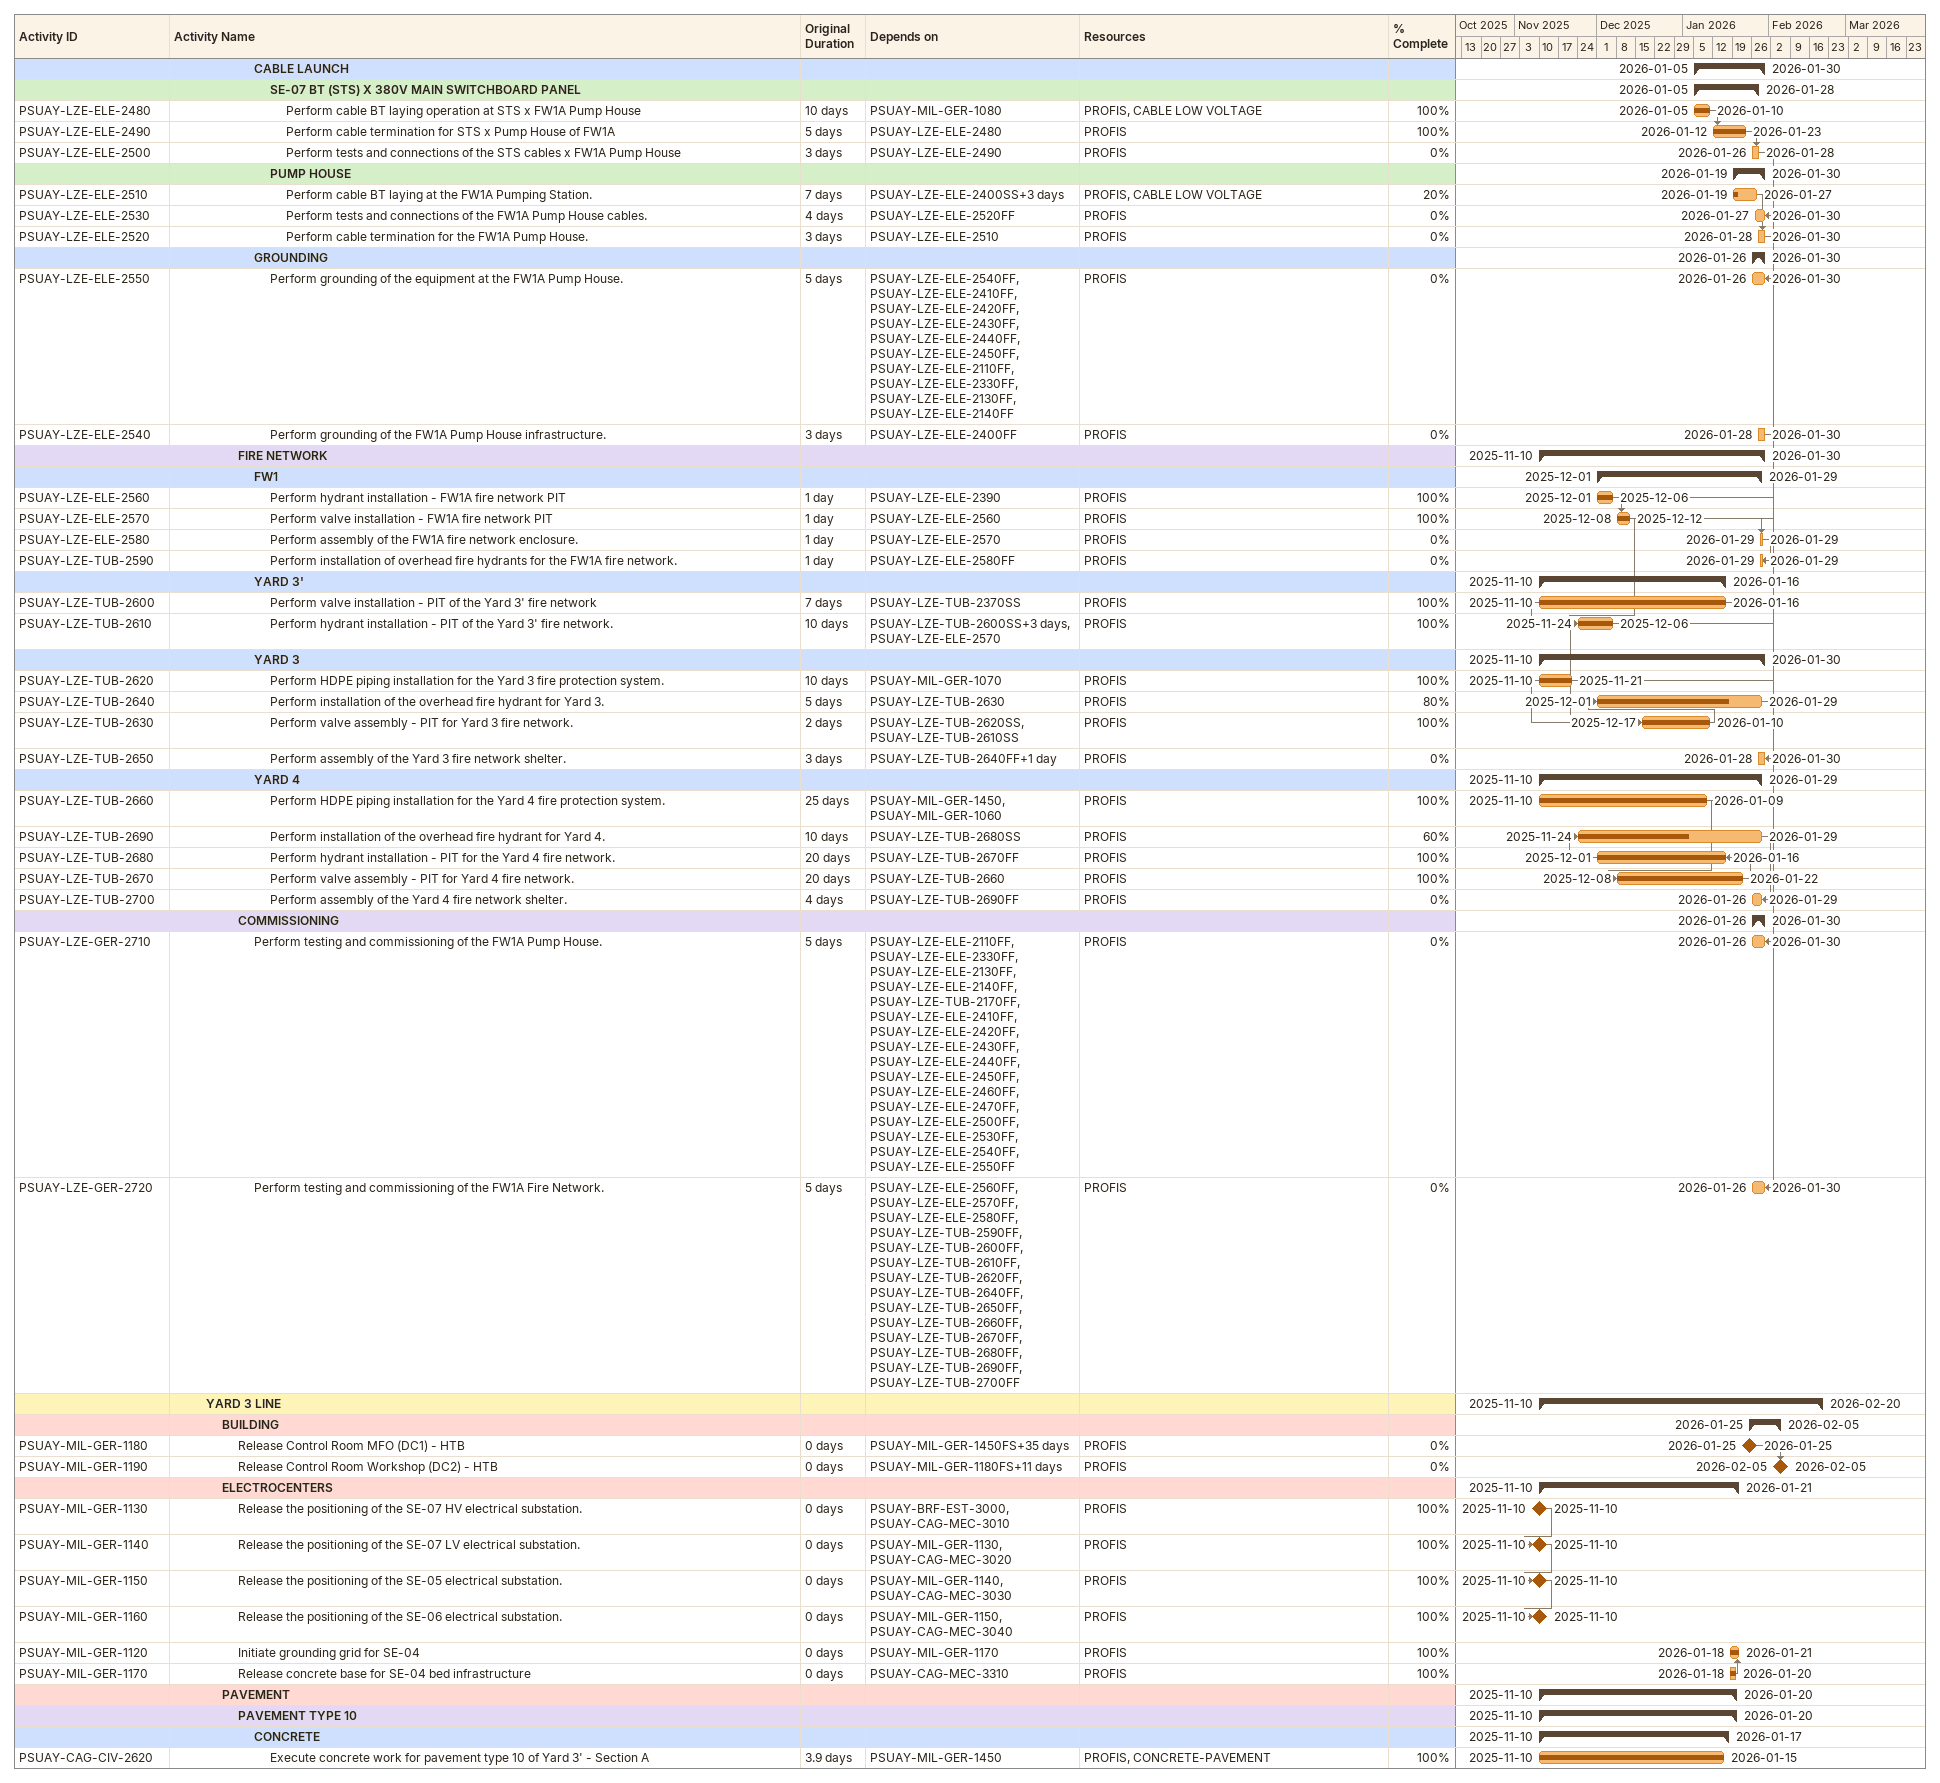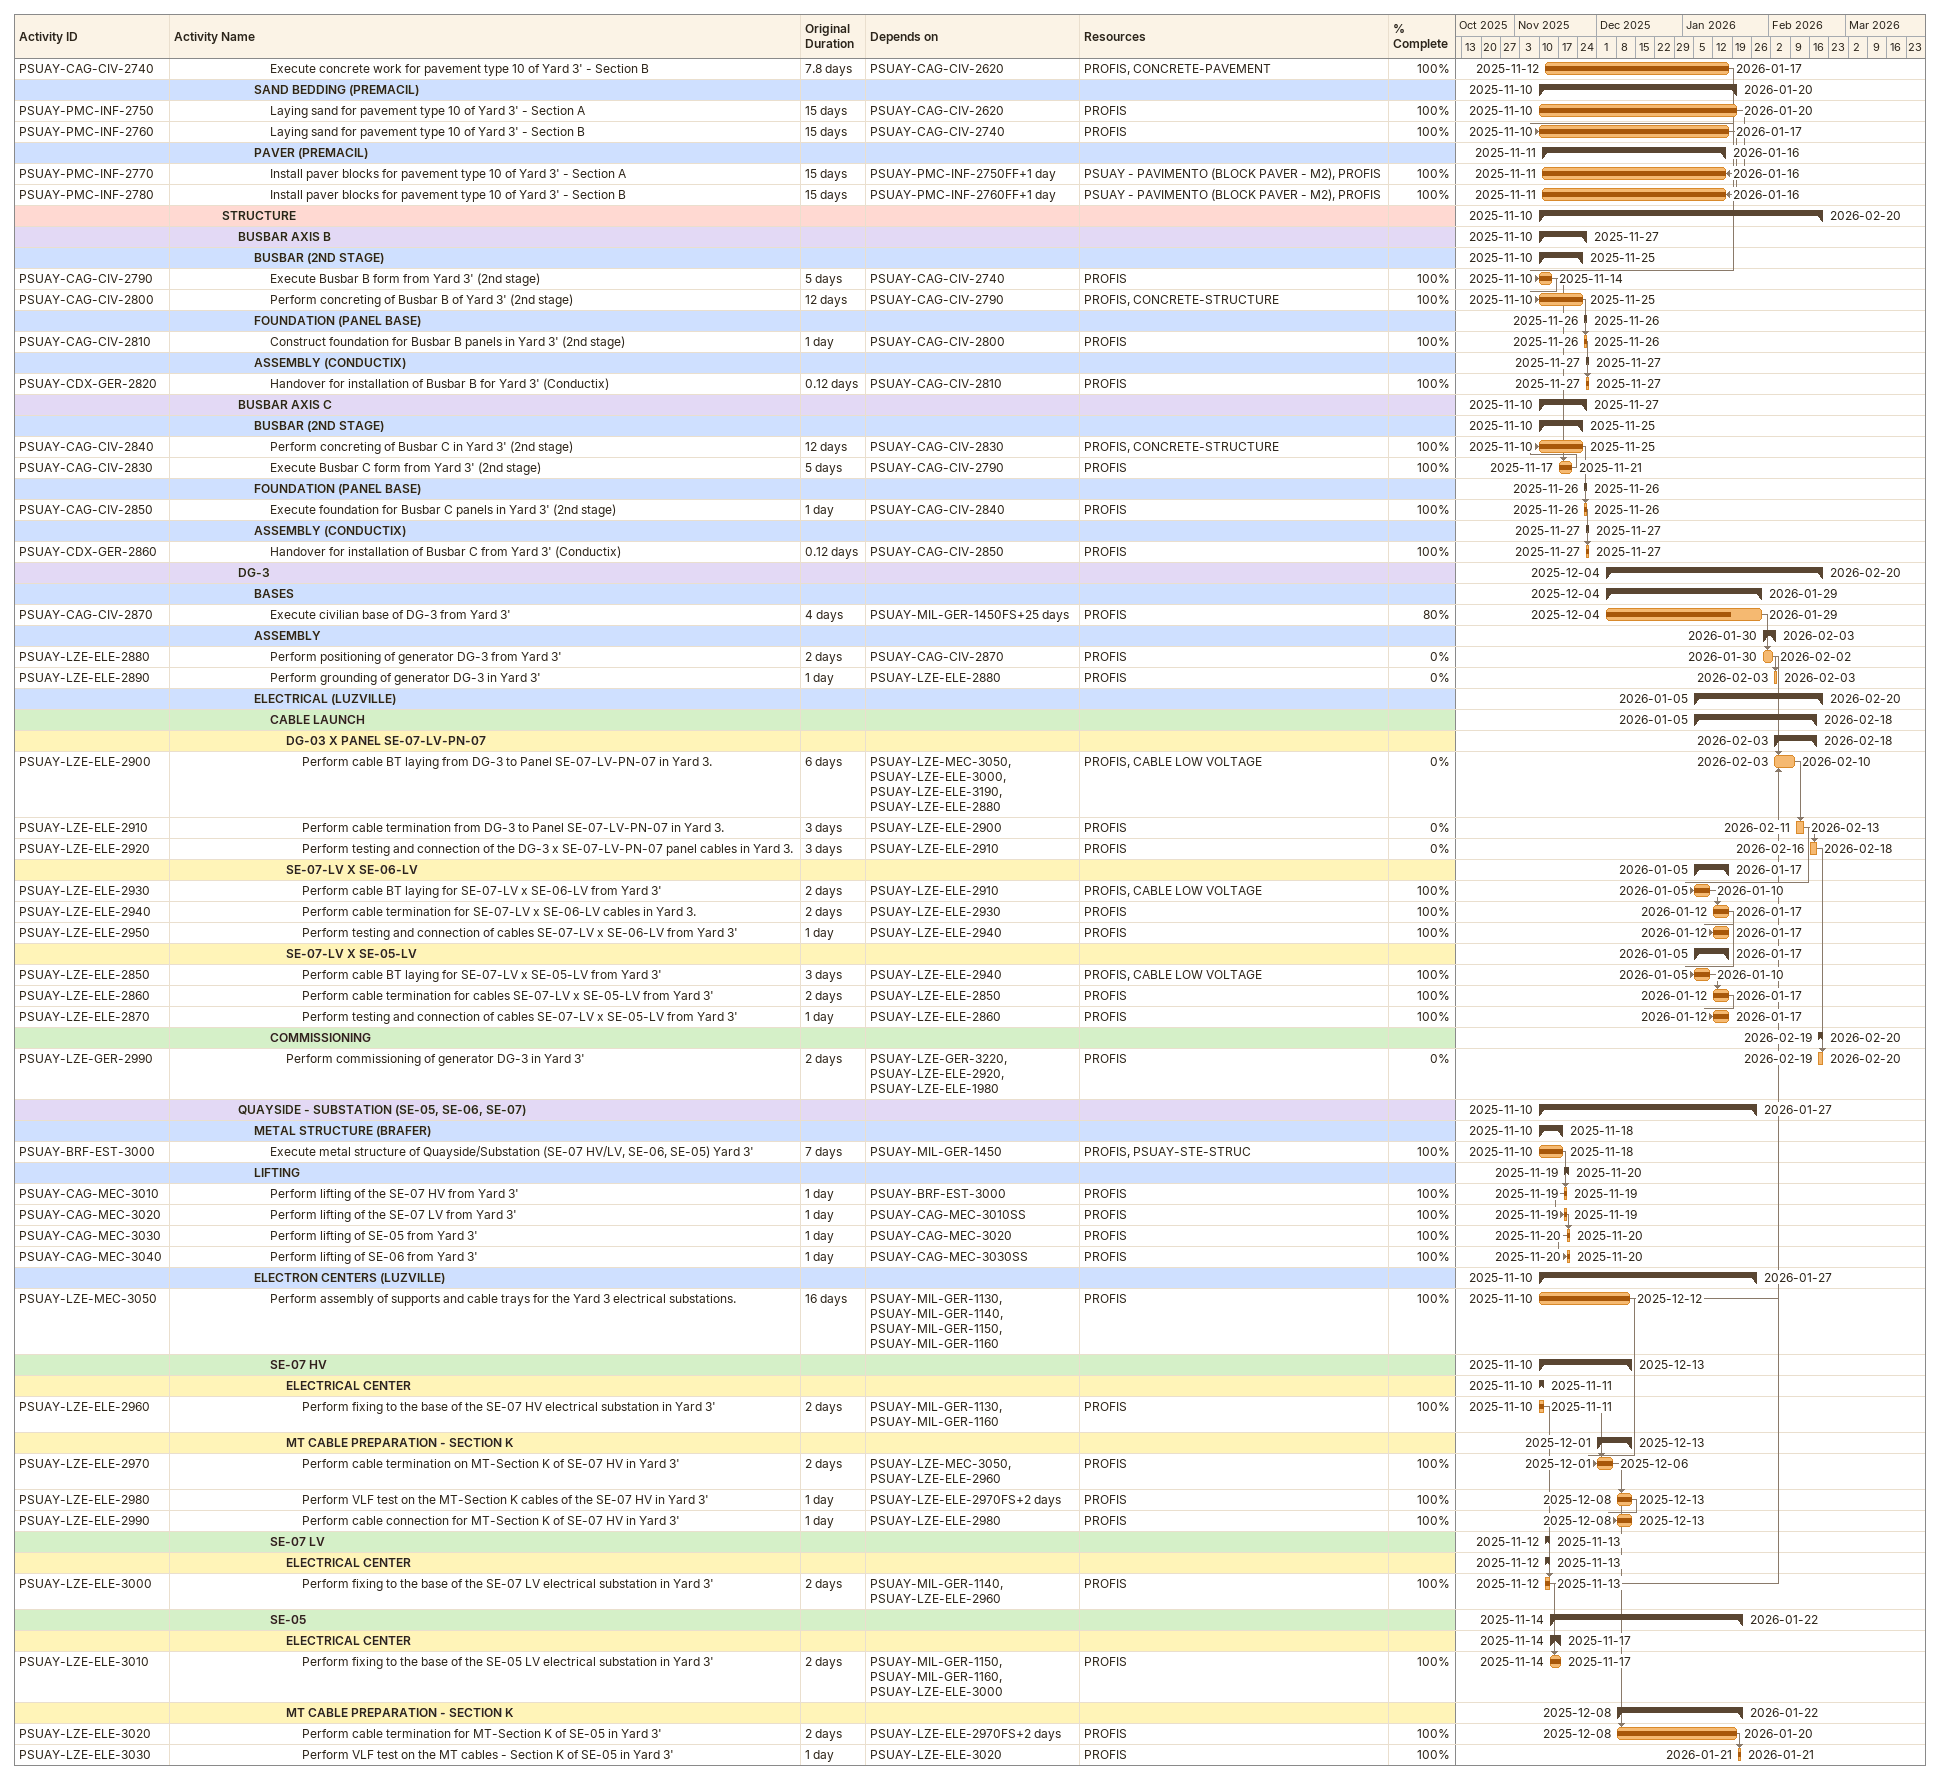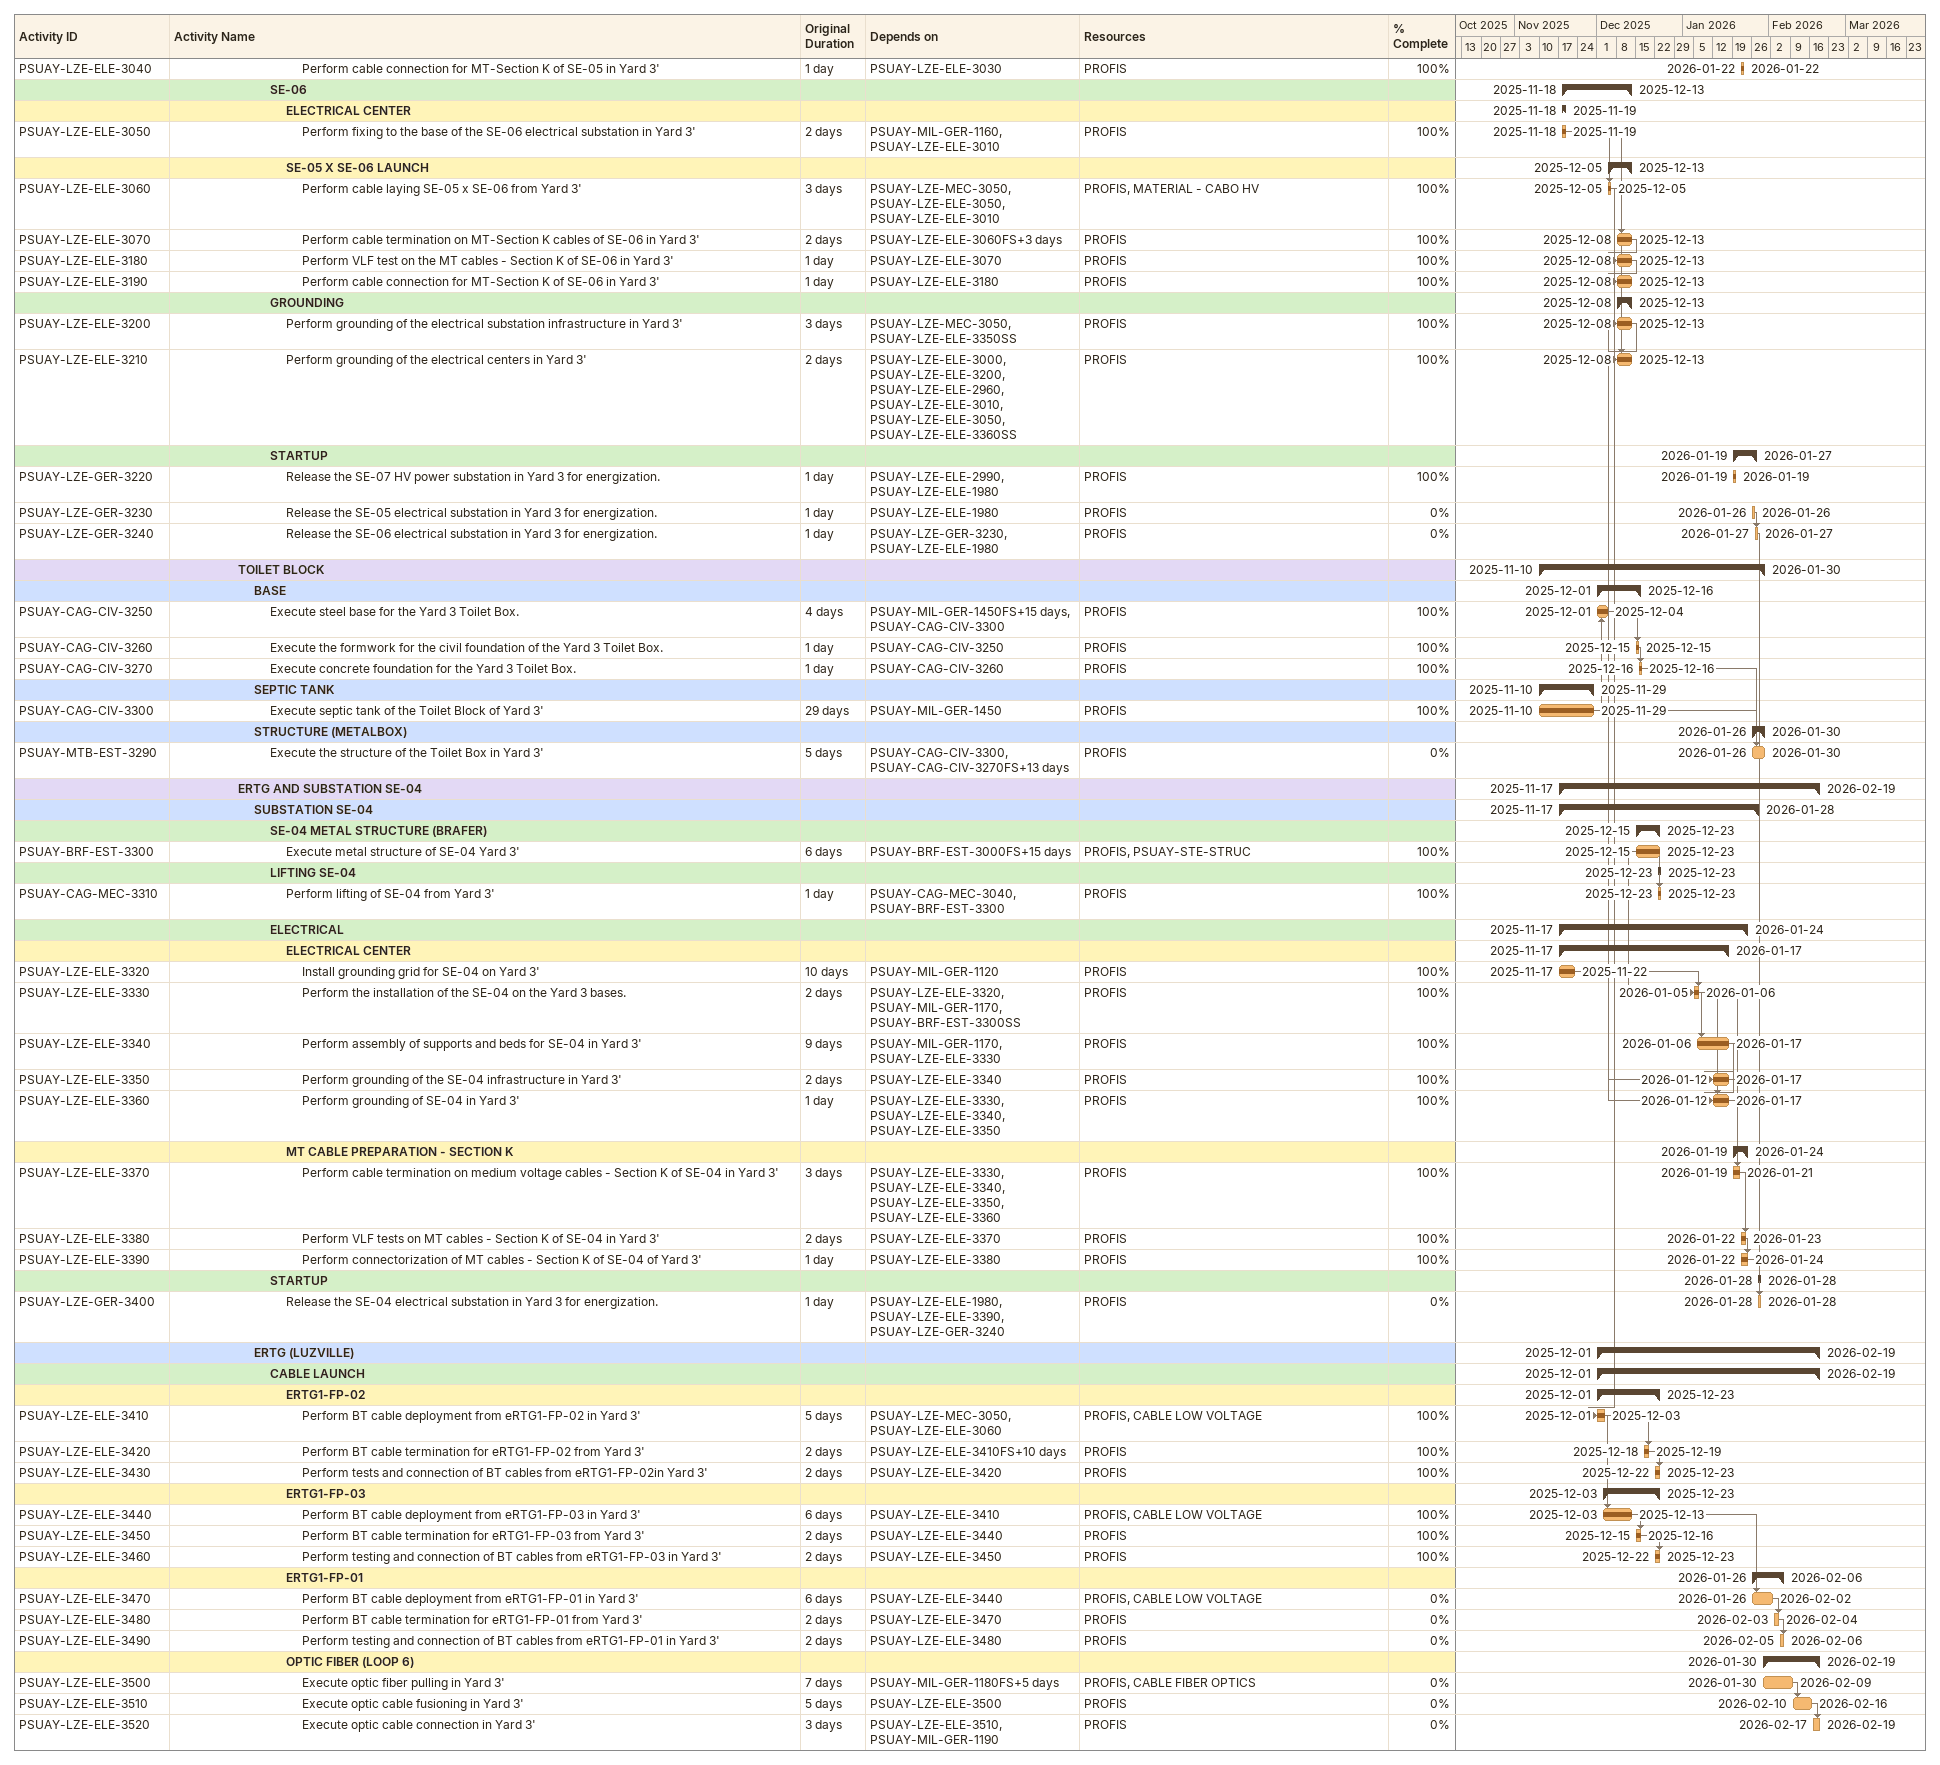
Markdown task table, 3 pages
| ID | Level | Task | Original duration | Start | Finish | Predecessors | Resources | % complete |
|---|---|---|---|---|---|---|---|---|
|  | 6 | **CABLE LAUNCH** |  | 2026-01-05 | 2026-01-30 |  |  |  |
|  | 7 | **SE-07 BT (STS) X 380V MAIN SWITCHBOARD PANEL** |  | 2026-01-05 | 2026-01-28 |  |  |  |
| PSUAY-LZE-ELE-2480 | 8 | Perform cable BT laying operation at STS x FW1A Pump House | 10d | 2026-01-05 | 2026-01-10 | PSUAY-MIL-GER-1080 | PROFIS, CABLE LOW VOLTAGE | 100 |
| PSUAY-LZE-ELE-2490 | 8 | Perform cable termination for STS x Pump House of FW1A | 5d | 2026-01-12 | 2026-01-23 | PSUAY-LZE-ELE-2480 | PROFIS | 100 |
| PSUAY-LZE-ELE-2500 | 8 | Perform tests and connections of the STS cables x FW1A Pump House | 3d | 2026-01-26 | 2026-01-28 | PSUAY-LZE-ELE-2490 | PROFIS | 0 |
|  | 7 | **PUMP HOUSE** |  | 2026-01-19 | 2026-01-30 |  |  |  |
| PSUAY-LZE-ELE-2510 | 8 | Perform cable BT laying at the FW1A Pumping Station. | 7d | 2026-01-19 | 2026-01-27 | PSUAY-LZE-ELE-2400SS+3d | PROFIS, CABLE LOW VOLTAGE | 20 |
| PSUAY-LZE-ELE-2530 | 8 | Perform tests and connections of the FW1A Pump House cables. | 4d | 2026-01-27 | 2026-01-30 | PSUAY-LZE-ELE-2520FF | PROFIS | 0 |
| PSUAY-LZE-ELE-2520 | 8 | Perform cable termination for the FW1A Pump House. | 3d | 2026-01-28 | 2026-01-30 | PSUAY-LZE-ELE-2510 | PROFIS | 0 |
|  | 6 | **GROUNDING** |  | 2026-01-26 | 2026-01-30 |  |  |  |
| PSUAY-LZE-ELE-2550 | 7 | Perform grounding of the equipment at the FW1A Pump House. | 5d | 2026-01-26 | 2026-01-30 | PSUAY-LZE-ELE-2540FF, PSUAY-LZE-ELE-2410FF, PSUAY-LZE-ELE-2420FF, PSUAY-LZE-ELE-2430FF, PSUAY-LZE-ELE-2440FF, PSUAY-LZE-ELE-2450FF, PSUAY-LZE-ELE-2110FF, PSUAY-LZE-ELE-2330FF, PSUAY-LZE-ELE-2130FF, PSUAY-LZE-ELE-2140FF | PROFIS | 0 |
| PSUAY-LZE-ELE-2540 | 7 | Perform grounding of the FW1A Pump House infrastructure. | 3d | 2026-01-28 | 2026-01-30 | PSUAY-LZE-ELE-2400FF | PROFIS | 0 |
|  | 5 | **FIRE NETWORK** |  | 2025-11-10 | 2026-01-30 |  |  |  |
|  | 6 | **FW1** |  | 2025-12-01 | 2026-01-29 |  |  |  |
| PSUAY-LZE-ELE-2560 | 7 | Perform hydrant installation - FW1A fire network PIT | 1d | 2025-12-01 | 2025-12-06 | PSUAY-LZE-ELE-2390 | PROFIS | 100 |
| PSUAY-LZE-ELE-2570 | 7 | Perform valve installation - FW1A fire network PIT | 1d | 2025-12-08 | 2025-12-12 | PSUAY-LZE-ELE-2560 | PROFIS | 100 |
| PSUAY-LZE-ELE-2580 | 7 | Perform assembly of the FW1A fire network enclosure. | 1d | 2026-01-29 | 2026-01-29 | PSUAY-LZE-ELE-2570 | PROFIS | 0 |
| PSUAY-LZE-TUB-2590 | 7 | Perform installation of overhead fire hydrants for the FW1A fire network. | 1d | 2026-01-29 | 2026-01-29 | PSUAY-LZE-ELE-2580FF | PROFIS | 0 |
|  | 6 | **YARD 3'** |  | 2025-11-10 | 2026-01-16 |  |  |  |
| PSUAY-LZE-TUB-2600 | 7 | Perform valve installation - PIT of the Yard 3' fire network | 7d | 2025-11-10 | 2026-01-16 | PSUAY-LZE-TUB-2370SS | PROFIS | 100 |
| PSUAY-LZE-TUB-2610 | 7 | Perform hydrant installation - PIT of the Yard 3' fire network. | 10d | 2025-11-24 | 2025-12-06 | PSUAY-LZE-TUB-2600SS+3d, PSUAY-LZE-ELE-2570 | PROFIS | 100 |
|  | 6 | **YARD 3** |  | 2025-11-10 | 2026-01-30 |  |  |  |
| PSUAY-LZE-TUB-2620 | 7 | Perform HDPE piping installation for the Yard 3 fire protection system. | 10d | 2025-11-10 | 2025-11-21 | PSUAY-MIL-GER-1070 | PROFIS | 100 |
| PSUAY-LZE-TUB-2640 | 7 | Perform installation of the overhead fire hydrant for Yard 3. | 5d | 2025-12-01 | 2026-01-29 | PSUAY-LZE-TUB-2630 | PROFIS | 80 |
| PSUAY-LZE-TUB-2630 | 7 | Perform valve assembly - PIT for Yard 3 fire network. | 2d | 2025-12-17 | 2026-01-10 | PSUAY-LZE-TUB-2620SS, PSUAY-LZE-TUB-2610SS | PROFIS | 100 |
| PSUAY-LZE-TUB-2650 | 7 | Perform assembly of the Yard 3 fire network shelter. | 3d | 2026-01-28 | 2026-01-30 | PSUAY-LZE-TUB-2640FF+1d | PROFIS | 0 |
|  | 6 | **YARD 4** |  | 2025-11-10 | 2026-01-29 |  |  |  |
| PSUAY-LZE-TUB-2660 | 7 | Perform HDPE piping installation for the Yard 4 fire protection system. | 25d | 2025-11-10 | 2026-01-09 | PSUAY-MIL-GER-1450, PSUAY-MIL-GER-1060 | PROFIS | 100 |
| PSUAY-LZE-TUB-2690 | 7 | Perform installation of the overhead fire hydrant for Yard 4. | 10d | 2025-11-24 | 2026-01-29 | PSUAY-LZE-TUB-2680SS | PROFIS | 60 |
| PSUAY-LZE-TUB-2680 | 7 | Perform hydrant installation - PIT for the Yard 4 fire network. | 20d | 2025-12-01 | 2026-01-16 | PSUAY-LZE-TUB-2670FF | PROFIS | 100 |
| PSUAY-LZE-TUB-2670 | 7 | Perform valve assembly - PIT for Yard 4 fire network. | 20d | 2025-12-08 | 2026-01-22 | PSUAY-LZE-TUB-2660 | PROFIS | 100 |
| PSUAY-LZE-TUB-2700 | 7 | Perform assembly of the Yard 4 fire network shelter. | 4d | 2026-01-26 | 2026-01-29 | PSUAY-LZE-TUB-2690FF | PROFIS | 0 |
|  | 5 | **COMMISSIONING** |  | 2026-01-26 | 2026-01-30 |  |  |  |
| PSUAY-LZE-GER-2710 | 6 | Perform testing and commissioning of the FW1A Pump House. | 5d | 2026-01-26 | 2026-01-30 | PSUAY-LZE-ELE-2110FF, PSUAY-LZE-ELE-2330FF, PSUAY-LZE-ELE-2130FF, PSUAY-LZE-ELE-2140FF, PSUAY-LZE-TUB-2170FF, PSUAY-LZE-ELE-2410FF, PSUAY-LZE-ELE-2420FF, PSUAY-LZE-ELE-2430FF, PSUAY-LZE-ELE-2440FF, PSUAY-LZE-ELE-2450FF, PSUAY-LZE-ELE-2460FF, PSUAY-LZE-ELE-2470FF, PSUAY-LZE-ELE-2500FF, PSUAY-LZE-ELE-2530FF, PSUAY-LZE-ELE-2540FF, PSUAY-LZE-ELE-2550FF | PROFIS | 0 |
| PSUAY-LZE-GER-2720 | 6 | Perform testing and commissioning of the FW1A Fire Network. | 5d | 2026-01-26 | 2026-01-30 | PSUAY-LZE-ELE-2560FF, PSUAY-LZE-ELE-2570FF, PSUAY-LZE-ELE-2580FF, PSUAY-LZE-TUB-2590FF, PSUAY-LZE-TUB-2600FF, PSUAY-LZE-TUB-2610FF, PSUAY-LZE-TUB-2620FF, PSUAY-LZE-TUB-2640FF, PSUAY-LZE-TUB-2650FF, PSUAY-LZE-TUB-2660FF, PSUAY-LZE-TUB-2670FF, PSUAY-LZE-TUB-2680FF, PSUAY-LZE-TUB-2690FF, PSUAY-LZE-TUB-2700FF | PROFIS | 0 |
|  | 3 | **YARD 3 LINE** |  | 2025-11-10 | 2026-02-20 |  |  |  |
|  | 4 | **BUILDING** |  | 2026-01-25 | 2026-02-05 |  |  |  |
| PSUAY-MIL-GER-1180 | 5 | Release Control Room MFO (DC1) - HTB | 0d | 2026-01-25 | 2026-01-25 | PSUAY-MIL-GER-1450FS+35d | PROFIS | 0 |
| PSUAY-MIL-GER-1190 | 5 | Release Control Room Workshop (DC2) - HTB | 0d | 2026-02-05 | 2026-02-05 | PSUAY-MIL-GER-1180FS+11d | PROFIS | 0 |
|  | 4 | **ELECTROCENTERS** |  | 2025-11-10 | 2026-01-21 |  |  |  |
| PSUAY-MIL-GER-1130 | 5 | Release the positioning of the SE-07 HV electrical substation. | 0d | 2025-11-10 | 2025-11-10 | PSUAY-BRF-EST-3000, PSUAY-CAG-MEC-3010 | PROFIS | 100 |
| PSUAY-MIL-GER-1140 | 5 | Release the positioning of the SE-07 LV electrical substation. | 0d | 2025-11-10 | 2025-11-10 | PSUAY-MIL-GER-1130, PSUAY-CAG-MEC-3020 | PROFIS | 100 |
| PSUAY-MIL-GER-1150 | 5 | Release the positioning of the SE-05 electrical substation. | 0d | 2025-11-10 | 2025-11-10 | PSUAY-MIL-GER-1140, PSUAY-CAG-MEC-3030 | PROFIS | 100 |
| PSUAY-MIL-GER-1160 | 5 | Release the positioning of the SE-06 electrical substation. | 0d | 2025-11-10 | 2025-11-10 | PSUAY-MIL-GER-1150, PSUAY-CAG-MEC-3040 | PROFIS | 100 |
| PSUAY-MIL-GER-1120 | 5 | Initiate grounding grid for SE-04 | 0d | 2026-01-18 | 2026-01-21 | PSUAY-MIL-GER-1170 | PROFIS | 100 |
| PSUAY-MIL-GER-1170 | 5 | Release concrete base for SE-04 bed infrastructure | 0d | 2026-01-18 | 2026-01-20 | PSUAY-CAG-MEC-3310 | PROFIS | 100 |
|  | 4 | **PAVEMENT** |  | 2025-11-10 | 2026-01-20 |  |  |  |
|  | 5 | **PAVEMENT TYPE 10** |  | 2025-11-10 | 2026-01-20 |  |  |  |
|  | 6 | **CONCRETE** |  | 2025-11-10 | 2026-01-17 |  |  |  |
| PSUAY-CAG-CIV-2620 | 7 | Execute concrete work for pavement type 10 of Yard 3' - Section A | 3.9d | 2025-11-10 | 2026-01-15 | PSUAY-MIL-GER-1450 | PROFIS, CONCRETE-PAVEMENT | 100 |
| PSUAY-CAG-CIV-2740 | 7 | Execute concrete work for pavement type 10 of Yard 3' - Section B | 7.8d | 2025-11-12 | 2026-01-17 | PSUAY-CAG-CIV-2620 | PROFIS, CONCRETE-PAVEMENT | 100 |
|  | 6 | **SAND BEDDING (PREMACIL)** |  | 2025-11-10 | 2026-01-20 |  |  |  |
| PSUAY-PMC-INF-2750 | 7 | Laying sand for pavement type 10 of Yard 3' - Section A | 15d | 2025-11-10 | 2026-01-20 | PSUAY-CAG-CIV-2620 | PROFIS | 100 |
| PSUAY-PMC-INF-2760 | 7 | Laying sand for pavement type 10 of Yard 3' - Section B | 15d | 2025-11-10 | 2026-01-17 | PSUAY-CAG-CIV-2740 | PROFIS | 100 |
|  | 6 | **PAVER (PREMACIL)** |  | 2025-11-11 | 2026-01-16 |  |  |  |
| PSUAY-PMC-INF-2770 | 7 | Install paver blocks for pavement type 10 of Yard 3' - Section A | 15d | 2025-11-11 | 2026-01-16 | PSUAY-PMC-INF-2750FF+1d | PSUAY - PAVIMENTO (BLOCK PAVER - M2), PROFIS | 100 |
| PSUAY-PMC-INF-2780 | 7 | Install paver blocks for pavement type 10 of Yard 3' - Section B | 15d | 2025-11-11 | 2026-01-16 | PSUAY-PMC-INF-2760FF+1d | PSUAY - PAVIMENTO (BLOCK PAVER - M2), PROFIS | 100 |
|  | 4 | **STRUCTURE** |  | 2025-11-10 | 2026-02-20 |  |  |  |
|  | 5 | **BUSBAR AXIS B** |  | 2025-11-10 | 2025-11-27 |  |  |  |
|  | 6 | **BUSBAR (2ND STAGE)** |  | 2025-11-10 | 2025-11-25 |  |  |  |
| PSUAY-CAG-CIV-2790 | 7 | Execute Busbar B form from Yard 3' (2nd stage) | 5d | 2025-11-10 | 2025-11-14 | PSUAY-CAG-CIV-2740 | PROFIS | 100 |
| PSUAY-CAG-CIV-2800 | 7 | Perform concreting of Busbar B of Yard 3' (2nd stage) | 12d | 2025-11-10 | 2025-11-25 | PSUAY-CAG-CIV-2790 | PROFIS, CONCRETE-STRUCTURE | 100 |
|  | 6 | **FOUNDATION (PANEL BASE)** |  | 2025-11-26 | 2025-11-26 |  |  |  |
| PSUAY-CAG-CIV-2810 | 7 | Construct foundation for Busbar B panels in Yard 3' (2nd stage) | 1d | 2025-11-26 | 2025-11-26 | PSUAY-CAG-CIV-2800 | PROFIS | 100 |
|  | 6 | **ASSEMBLY (CONDUCTIX)** |  | 2025-11-27 | 2025-11-27 |  |  |  |
| PSUAY-CDX-GER-2820 | 7 | Handover for installation of Busbar B for Yard 3' (Conductix) | 0.12d | 2025-11-27 | 2025-11-27 | PSUAY-CAG-CIV-2810 | PROFIS | 100 |
|  | 5 | **BUSBAR AXIS C** |  | 2025-11-10 | 2025-11-27 |  |  |  |
|  | 6 | **BUSBAR (2ND STAGE)** |  | 2025-11-10 | 2025-11-25 |  |  |  |
| PSUAY-CAG-CIV-2840 | 7 | Perform concreting of Busbar C in Yard 3' (2nd stage) | 12d | 2025-11-10 | 2025-11-25 | PSUAY-CAG-CIV-2830 | PROFIS, CONCRETE-STRUCTURE | 100 |
| PSUAY-CAG-CIV-2830 | 7 | Execute Busbar C form from Yard 3' (2nd stage) | 5d | 2025-11-17 | 2025-11-21 | PSUAY-CAG-CIV-2790 | PROFIS | 100 |
|  | 6 | **FOUNDATION (PANEL BASE)** |  | 2025-11-26 | 2025-11-26 |  |  |  |
| PSUAY-CAG-CIV-2850 | 7 | Execute foundation for Busbar C panels in Yard 3' (2nd stage) | 1d | 2025-11-26 | 2025-11-26 | PSUAY-CAG-CIV-2840 | PROFIS | 100 |
|  | 6 | **ASSEMBLY (CONDUCTIX)** |  | 2025-11-27 | 2025-11-27 |  |  |  |
| PSUAY-CDX-GER-2860 | 7 | Handover for installation of Busbar C from Yard 3' (Conductix) | 0.12d | 2025-11-27 | 2025-11-27 | PSUAY-CAG-CIV-2850 | PROFIS | 100 |
|  | 5 | **DG-3** |  | 2025-12-04 | 2026-02-20 |  |  |  |
|  | 6 | **BASES** |  | 2025-12-04 | 2026-01-29 |  |  |  |
| PSUAY-CAG-CIV-2870 | 7 | Execute civilian base of DG-3 from Yard 3' | 4d | 2025-12-04 | 2026-01-29 | PSUAY-MIL-GER-1450FS+25d | PROFIS | 80 |
|  | 6 | **ASSEMBLY** |  | 2026-01-30 | 2026-02-03 |  |  |  |
| PSUAY-LZE-ELE-2880 | 7 | Perform positioning of generator DG-3 from Yard 3' | 2d | 2026-01-30 | 2026-02-02 | PSUAY-CAG-CIV-2870 | PROFIS | 0 |
| PSUAY-LZE-ELE-2890 | 7 | Perform grounding of generator DG-3 in Yard 3' | 1d | 2026-02-03 | 2026-02-03 | PSUAY-LZE-ELE-2880 | PROFIS | 0 |
|  | 6 | **ELECTRICAL (LUZVILLE)** |  | 2026-01-05 | 2026-02-20 |  |  |  |
|  | 7 | **CABLE LAUNCH** |  | 2026-01-05 | 2026-02-18 |  |  |  |
|  | 8 | **DG-03 X PANEL SE-07-LV-PN-07** |  | 2026-02-03 | 2026-02-18 |  |  |  |
| PSUAY-LZE-ELE-2900 | 9 | Perform cable BT laying from DG-3 to Panel SE-07-LV-PN-07 in Yard 3. | 6d | 2026-02-03 | 2026-02-10 | PSUAY-LZE-MEC-3050, PSUAY-LZE-ELE-3000, PSUAY-LZE-ELE-3190, PSUAY-LZE-ELE-2880 | PROFIS, CABLE LOW VOLTAGE | 0 |
| PSUAY-LZE-ELE-2910 | 9 | Perform cable termination from DG-3 to Panel SE-07-LV-PN-07 in Yard 3. | 3d | 2026-02-11 | 2026-02-13 | PSUAY-LZE-ELE-2900 | PROFIS | 0 |
| PSUAY-LZE-ELE-2920 | 9 | Perform testing and connection of the DG-3 x SE-07-LV-PN-07 panel cables in Yard 3. | 3d | 2026-02-16 | 2026-02-18 | PSUAY-LZE-ELE-2910 | PROFIS | 0 |
|  | 8 | **SE-07-LV X SE-06-LV** |  | 2026-01-05 | 2026-01-17 |  |  |  |
| PSUAY-LZE-ELE-2930 | 9 | Perform cable BT laying for SE-07-LV x SE-06-LV from Yard 3' | 2d | 2026-01-05 | 2026-01-10 | PSUAY-LZE-ELE-2910 | PROFIS, CABLE LOW VOLTAGE | 100 |
| PSUAY-LZE-ELE-2940 | 9 | Perform cable termination for SE-07-LV x SE-06-LV cables in Yard 3. | 2d | 2026-01-12 | 2026-01-17 | PSUAY-LZE-ELE-2930 | PROFIS | 100 |
| PSUAY-LZE-ELE-2950 | 9 | Perform testing and connection of cables SE-07-LV x SE-06-LV from Yard 3' | 1d | 2026-01-12 | 2026-01-17 | PSUAY-LZE-ELE-2940 | PROFIS | 100 |
|  | 8 | **SE-07-LV X SE-05-LV** |  | 2026-01-05 | 2026-01-17 |  |  |  |
| PSUAY-LZE-ELE-2850 | 9 | Perform cable BT laying for SE-07-LV x SE-05-LV from Yard 3' | 3d | 2026-01-05 | 2026-01-10 | PSUAY-LZE-ELE-2940 | PROFIS, CABLE LOW VOLTAGE | 100 |
| PSUAY-LZE-ELE-2860 | 9 | Perform cable termination for cables SE-07-LV x SE-05-LV from Yard 3' | 2d | 2026-01-12 | 2026-01-17 | PSUAY-LZE-ELE-2850 | PROFIS | 100 |
| PSUAY-LZE-ELE-2870 | 9 | Perform testing and connection of cables SE-07-LV x SE-05-LV from Yard 3' | 1d | 2026-01-12 | 2026-01-17 | PSUAY-LZE-ELE-2860 | PROFIS | 100 |
|  | 7 | **COMMISSIONING** |  | 2026-02-19 | 2026-02-20 |  |  |  |
| PSUAY-LZE-GER-2990 | 8 | Perform commissioning of generator DG-3 in Yard 3' | 2d | 2026-02-19 | 2026-02-20 | PSUAY-LZE-GER-3220, PSUAY-LZE-ELE-2920, PSUAY-LZE-ELE-1980 | PROFIS | 0 |
|  | 5 | **QUAYSIDE - SUBSTATION (SE-05, SE-06, SE-07)** |  | 2025-11-10 | 2026-01-27 |  |  |  |
|  | 6 | **METAL STRUCTURE (BRAFER)** |  | 2025-11-10 | 2025-11-18 |  |  |  |
| PSUAY-BRF-EST-3000 | 7 | Execute metal structure of Quayside/Substation (SE-07 HV/LV, SE-06, SE-05) Yard 3' | 7d | 2025-11-10 | 2025-11-18 | PSUAY-MIL-GER-1450 | PROFIS, PSUAY-STE-STRUC | 100 |
|  | 6 | **LIFTING** |  | 2025-11-19 | 2025-11-20 |  |  |  |
| PSUAY-CAG-MEC-3010 | 7 | Perform lifting of the SE-07 HV from Yard 3' | 1d | 2025-11-19 | 2025-11-19 | PSUAY-BRF-EST-3000 | PROFIS | 100 |
| PSUAY-CAG-MEC-3020 | 7 | Perform lifting of the SE-07 LV from Yard 3' | 1d | 2025-11-19 | 2025-11-19 | PSUAY-CAG-MEC-3010SS | PROFIS | 100 |
| PSUAY-CAG-MEC-3030 | 7 | Perform lifting of SE-05 from Yard 3' | 1d | 2025-11-20 | 2025-11-20 | PSUAY-CAG-MEC-3020 | PROFIS | 100 |
| PSUAY-CAG-MEC-3040 | 7 | Perform lifting of SE-06 from Yard 3' | 1d | 2025-11-20 | 2025-11-20 | PSUAY-CAG-MEC-3030SS | PROFIS | 100 |
|  | 6 | **ELECTRON CENTERS (LUZVILLE)** |  | 2025-11-10 | 2026-01-27 |  |  |  |
| PSUAY-LZE-MEC-3050 | 7 | Perform assembly of supports and cable trays for the Yard 3 electrical substations. | 16d | 2025-11-10 | 2025-12-12 | PSUAY-MIL-GER-1130, PSUAY-MIL-GER-1140, PSUAY-MIL-GER-1150, PSUAY-MIL-GER-1160 | PROFIS | 100 |
|  | 7 | **SE-07 HV** |  | 2025-11-10 | 2025-12-13 |  |  |  |
|  | 8 | **ELECTRICAL CENTER** |  | 2025-11-10 | 2025-11-11 |  |  |  |
| PSUAY-LZE-ELE-2960 | 9 | Perform fixing to the base of the SE-07 HV electrical substation in Yard 3' | 2d | 2025-11-10 | 2025-11-11 | PSUAY-MIL-GER-1130, PSUAY-MIL-GER-1160 | PROFIS | 100 |
|  | 8 | **MT CABLE PREPARATION - SECTION K** |  | 2025-12-01 | 2025-12-13 |  |  |  |
| PSUAY-LZE-ELE-2970 | 9 | Perform cable termination on MT-Section K of SE-07 HV in Yard 3' | 2d | 2025-12-01 | 2025-12-06 | PSUAY-LZE-MEC-3050, PSUAY-LZE-ELE-2960 | PROFIS | 100 |
| PSUAY-LZE-ELE-2980 | 9 | Perform VLF test on the MT-Section K cables of the SE-07 HV in Yard 3' | 1d | 2025-12-08 | 2025-12-13 | PSUAY-LZE-ELE-2970FS+2d | PROFIS | 100 |
| PSUAY-LZE-ELE-2990 | 9 | Perform cable connection for MT-Section K of SE-07 HV in Yard 3' | 1d | 2025-12-08 | 2025-12-13 | PSUAY-LZE-ELE-2980 | PROFIS | 100 |
|  | 7 | **SE-07 LV** |  | 2025-11-12 | 2025-11-13 |  |  |  |
|  | 8 | **ELECTRICAL CENTER** |  | 2025-11-12 | 2025-11-13 |  |  |  |
| PSUAY-LZE-ELE-3000 | 9 | Perform fixing to the base of the SE-07 LV electrical substation in Yard 3' | 2d | 2025-11-12 | 2025-11-13 | PSUAY-MIL-GER-1140, PSUAY-LZE-ELE-2960 | PROFIS | 100 |
|  | 7 | **SE-05** |  | 2025-11-14 | 2026-01-22 |  |  |  |
|  | 8 | **ELECTRICAL CENTER** |  | 2025-11-14 | 2025-11-17 |  |  |  |
| PSUAY-LZE-ELE-3010 | 9 | Perform fixing to the base of the SE-05 LV electrical substation in Yard 3' | 2d | 2025-11-14 | 2025-11-17 | PSUAY-MIL-GER-1150, PSUAY-MIL-GER-1160, PSUAY-LZE-ELE-3000 | PROFIS | 100 |
|  | 8 | **MT CABLE PREPARATION - SECTION K** |  | 2025-12-08 | 2026-01-22 |  |  |  |
| PSUAY-LZE-ELE-3020 | 9 | Perform cable termination for MT-Section K of SE-05 in Yard 3' | 2d | 2025-12-08 | 2026-01-20 | PSUAY-LZE-ELE-2970FS+2d | PROFIS | 100 |
| PSUAY-LZE-ELE-3030 | 9 | Perform VLF test on the MT cables - Section K of SE-05 in Yard 3' | 1d | 2026-01-21 | 2026-01-21 | PSUAY-LZE-ELE-3020 | PROFIS | 100 |
| PSUAY-LZE-ELE-3040 | 9 | Perform cable connection for MT-Section K of SE-05 in Yard 3' | 1d | 2026-01-22 | 2026-01-22 | PSUAY-LZE-ELE-3030 | PROFIS | 100 |
|  | 7 | **SE-06** |  | 2025-11-18 | 2025-12-13 |  |  |  |
|  | 8 | **ELECTRICAL CENTER** |  | 2025-11-18 | 2025-11-19 |  |  |  |
| PSUAY-LZE-ELE-3050 | 9 | Perform fixing to the base of the SE-06 electrical substation in Yard 3' | 2d | 2025-11-18 | 2025-11-19 | PSUAY-MIL-GER-1160, PSUAY-LZE-ELE-3010 | PROFIS | 100 |
|  | 8 | **SE-05 X SE-06 LAUNCH** |  | 2025-12-05 | 2025-12-13 |  |  |  |
| PSUAY-LZE-ELE-3060 | 9 | Perform cable laying SE-05 x SE-06 from Yard 3' | 3d | 2025-12-05 | 2025-12-05 | PSUAY-LZE-MEC-3050, PSUAY-LZE-ELE-3050, PSUAY-LZE-ELE-3010 | PROFIS, MATERIAL - CABO HV | 100 |
| PSUAY-LZE-ELE-3070 | 9 | Perform cable termination on MT-Section K cables of SE-06 in Yard 3' | 2d | 2025-12-08 | 2025-12-13 | PSUAY-LZE-ELE-3060FS+3d | PROFIS | 100 |
| PSUAY-LZE-ELE-3180 | 9 | Perform VLF test on the MT cables - Section K of SE-06 in Yard 3' | 1d | 2025-12-08 | 2025-12-13 | PSUAY-LZE-ELE-3070 | PROFIS | 100 |
| PSUAY-LZE-ELE-3190 | 9 | Perform cable connection for MT-Section K of SE-06 in Yard 3' | 1d | 2025-12-08 | 2025-12-13 | PSUAY-LZE-ELE-3180 | PROFIS | 100 |
|  | 7 | **GROUNDING** |  | 2025-12-08 | 2025-12-13 |  |  |  |
| PSUAY-LZE-ELE-3200 | 8 | Perform grounding of the electrical substation infrastructure in Yard 3' | 3d | 2025-12-08 | 2025-12-13 | PSUAY-LZE-MEC-3050, PSUAY-LZE-ELE-3350SS | PROFIS | 100 |
| PSUAY-LZE-ELE-3210 | 8 | Perform grounding of the electrical centers in Yard 3' | 2d | 2025-12-08 | 2025-12-13 | PSUAY-LZE-ELE-3000, PSUAY-LZE-ELE-3200, PSUAY-LZE-ELE-2960, PSUAY-LZE-ELE-3010, PSUAY-LZE-ELE-3050, PSUAY-LZE-ELE-3360SS | PROFIS | 100 |
|  | 7 | **STARTUP** |  | 2026-01-19 | 2026-01-27 |  |  |  |
| PSUAY-LZE-GER-3220 | 8 | Release the SE-07 HV power substation in Yard 3 for energization. | 1d | 2026-01-19 | 2026-01-19 | PSUAY-LZE-ELE-2990, PSUAY-LZE-ELE-1980 | PROFIS | 100 |
| PSUAY-LZE-GER-3230 | 8 | Release the SE-05 electrical substation in Yard 3 for energization. | 1d | 2026-01-26 | 2026-01-26 | PSUAY-LZE-ELE-1980 | PROFIS | 0 |
| PSUAY-LZE-GER-3240 | 8 | Release the SE-06 electrical substation in Yard 3 for energization. | 1d | 2026-01-27 | 2026-01-27 | PSUAY-LZE-GER-3230, PSUAY-LZE-ELE-1980 | PROFIS | 0 |
|  | 5 | **TOILET BLOCK** |  | 2025-11-10 | 2026-01-30 |  |  |  |
|  | 6 | **BASE** |  | 2025-12-01 | 2025-12-16 |  |  |  |
| PSUAY-CAG-CIV-3250 | 7 | Execute steel base for the Yard 3 Toilet Box. | 4d | 2025-12-01 | 2025-12-04 | PSUAY-MIL-GER-1450FS+15d, PSUAY-CAG-CIV-3300 | PROFIS | 100 |
| PSUAY-CAG-CIV-3260 | 7 | Execute the formwork for the civil foundation of the Yard 3 Toilet Box. | 1d | 2025-12-15 | 2025-12-15 | PSUAY-CAG-CIV-3250 | PROFIS | 100 |
| PSUAY-CAG-CIV-3270 | 7 | Execute concrete foundation for the Yard 3 Toilet Box. | 1d | 2025-12-16 | 2025-12-16 | PSUAY-CAG-CIV-3260 | PROFIS | 100 |
|  | 6 | **SEPTIC TANK** |  | 2025-11-10 | 2025-11-29 |  |  |  |
| PSUAY-CAG-CIV-3300 | 7 | Execute septic tank of the Toilet Block of Yard 3' | 29d | 2025-11-10 | 2025-11-29 | PSUAY-MIL-GER-1450 | PROFIS | 100 |
|  | 6 | **STRUCTURE (METALBOX)** |  | 2026-01-26 | 2026-01-30 |  |  |  |
| PSUAY-MTB-EST-3290 | 7 | Execute the structure of the Toilet Box in Yard 3' | 5d | 2026-01-26 | 2026-01-30 | PSUAY-CAG-CIV-3300, PSUAY-CAG-CIV-3270FS+13d | PROFIS | 0 |
|  | 5 | **ERTG AND SUBSTATION SE-04** |  | 2025-11-17 | 2026-02-19 |  |  |  |
|  | 6 | **SUBSTATION SE-04** |  | 2025-11-17 | 2026-01-28 |  |  |  |
|  | 7 | **SE-04 METAL STRUCTURE (BRAFER)** |  | 2025-12-15 | 2025-12-23 |  |  |  |
| PSUAY-BRF-EST-3300 | 8 | Execute metal structure of SE-04 Yard 3' | 6d | 2025-12-15 | 2025-12-23 | PSUAY-BRF-EST-3000FS+15d | PROFIS, PSUAY-STE-STRUC | 100 |
|  | 7 | **LIFTING SE-04** |  | 2025-12-23 | 2025-12-23 |  |  |  |
| PSUAY-CAG-MEC-3310 | 8 | Perform lifting of SE-04 from Yard 3' | 1d | 2025-12-23 | 2025-12-23 | PSUAY-CAG-MEC-3040, PSUAY-BRF-EST-3300 | PROFIS | 100 |
|  | 7 | **ELECTRICAL** |  | 2025-11-17 | 2026-01-24 |  |  |  |
|  | 8 | **ELECTRICAL CENTER** |  | 2025-11-17 | 2026-01-17 |  |  |  |
| PSUAY-LZE-ELE-3320 | 9 | Install grounding grid for SE-04 on Yard 3' | 10d | 2025-11-17 | 2025-11-22 | PSUAY-MIL-GER-1120 | PROFIS | 100 |
| PSUAY-LZE-ELE-3330 | 9 | Perform the installation of the SE-04 on the Yard 3 bases. | 2d | 2026-01-05 | 2026-01-06 | PSUAY-LZE-ELE-3320, PSUAY-MIL-GER-1170, PSUAY-BRF-EST-3300SS | PROFIS | 100 |
| PSUAY-LZE-ELE-3340 | 9 | Perform assembly of supports and beds for SE-04 in Yard 3' | 9d | 2026-01-06 | 2026-01-17 | PSUAY-MIL-GER-1170, PSUAY-LZE-ELE-3330 | PROFIS | 100 |
| PSUAY-LZE-ELE-3350 | 9 | Perform grounding of the SE-04 infrastructure in Yard 3' | 2d | 2026-01-12 | 2026-01-17 | PSUAY-LZE-ELE-3340 | PROFIS | 100 |
| PSUAY-LZE-ELE-3360 | 9 | Perform grounding of SE-04 in Yard 3' | 1d | 2026-01-12 | 2026-01-17 | PSUAY-LZE-ELE-3330, PSUAY-LZE-ELE-3340, PSUAY-LZE-ELE-3350 | PROFIS | 100 |
|  | 8 | **MT CABLE PREPARATION - SECTION K** |  | 2026-01-19 | 2026-01-24 |  |  |  |
| PSUAY-LZE-ELE-3370 | 9 | Perform cable termination on medium voltage cables - Section K of SE-04 in Yard 3' | 3d | 2026-01-19 | 2026-01-21 | PSUAY-LZE-ELE-3330, PSUAY-LZE-ELE-3340, PSUAY-LZE-ELE-3350, PSUAY-LZE-ELE-3360 | PROFIS | 100 |
| PSUAY-LZE-ELE-3380 | 9 | Perform VLF tests on MT cables - Section K of SE-04 in Yard 3' | 2d | 2026-01-22 | 2026-01-23 | PSUAY-LZE-ELE-3370 | PROFIS | 100 |
| PSUAY-LZE-ELE-3390 | 9 | Perform connectorization of MT cables - Section K of SE-04 of Yard 3' | 1d | 2026-01-22 | 2026-01-24 | PSUAY-LZE-ELE-3380 | PROFIS | 100 |
|  | 7 | **STARTUP** |  | 2026-01-28 | 2026-01-28 |  |  |  |
| PSUAY-LZE-GER-3400 | 8 | Release the SE-04 electrical substation in Yard 3 for energization. | 1d | 2026-01-28 | 2026-01-28 | PSUAY-LZE-ELE-1980, PSUAY-LZE-ELE-3390, PSUAY-LZE-GER-3240 | PROFIS | 0 |
|  | 6 | **ERTG (LUZVILLE)** |  | 2025-12-01 | 2026-02-19 |  |  |  |
|  | 7 | **CABLE LAUNCH** |  | 2025-12-01 | 2026-02-19 |  |  |  |
|  | 8 | **ERTG1-FP-02** |  | 2025-12-01 | 2025-12-23 |  |  |  |
| PSUAY-LZE-ELE-3410 | 9 | Perform BT cable deployment from eRTG1-FP-02 in Yard 3' | 5d | 2025-12-01 | 2025-12-03 | PSUAY-LZE-MEC-3050, PSUAY-LZE-ELE-3060 | PROFIS, CABLE LOW VOLTAGE | 100 |
| PSUAY-LZE-ELE-3420 | 9 | Perform BT cable termination for eRTG1-FP-02 from Yard 3' | 2d | 2025-12-18 | 2025-12-19 | PSUAY-LZE-ELE-3410FS+10d | PROFIS | 100 |
| PSUAY-LZE-ELE-3430 | 9 | Perform tests and connection of BT cables from eRTG1-FP-02in Yard 3' | 2d | 2025-12-22 | 2025-12-23 | PSUAY-LZE-ELE-3420 | PROFIS | 100 |
|  | 8 | **ERTG1-FP-03** |  | 2025-12-03 | 2025-12-23 |  |  |  |
| PSUAY-LZE-ELE-3440 | 9 | Perform BT cable deployment from eRTG1-FP-03 in Yard 3' | 6d | 2025-12-03 | 2025-12-13 | PSUAY-LZE-ELE-3410 | PROFIS, CABLE LOW VOLTAGE | 100 |
| PSUAY-LZE-ELE-3450 | 9 | Perform BT cable termination for eRTG1-FP-03 from Yard 3' | 2d | 2025-12-15 | 2025-12-16 | PSUAY-LZE-ELE-3440 | PROFIS | 100 |
| PSUAY-LZE-ELE-3460 | 9 | Perform testing and connection of BT cables from eRTG1-FP-03 in Yard 3' | 2d | 2025-12-22 | 2025-12-23 | PSUAY-LZE-ELE-3450 | PROFIS | 100 |
|  | 8 | **ERTG1-FP-01** |  | 2026-01-26 | 2026-02-06 |  |  |  |
| PSUAY-LZE-ELE-3470 | 9 | Perform BT cable deployment from eRTG1-FP-01 in Yard 3' | 6d | 2026-01-26 | 2026-02-02 | PSUAY-LZE-ELE-3440 | PROFIS, CABLE LOW VOLTAGE | 0 |
| PSUAY-LZE-ELE-3480 | 9 | Perform BT cable termination for eRTG1-FP-01 from Yard 3' | 2d | 2026-02-03 | 2026-02-04 | PSUAY-LZE-ELE-3470 | PROFIS | 0 |
| PSUAY-LZE-ELE-3490 | 9 | Perform testing and connection of BT cables from eRTG1-FP-01 in Yard 3' | 2d | 2026-02-05 | 2026-02-06 | PSUAY-LZE-ELE-3480 | PROFIS | 0 |
|  | 8 | **OPTIC FIBER (LOOP 6)** |  | 2026-01-30 | 2026-02-19 |  |  |  |
| PSUAY-LZE-ELE-3500 | 9 | Execute optic fiber pulling in Yard 3' | 7d | 2026-01-30 | 2026-02-09 | PSUAY-MIL-GER-1180FS+5d | PROFIS, CABLE FIBER OPTICS | 0 |
| PSUAY-LZE-ELE-3510 | 9 | Execute optic cable fusioning in Yard 3' | 5d | 2026-02-10 | 2026-02-16 | PSUAY-LZE-ELE-3500 | PROFIS | 0 |
| PSUAY-LZE-ELE-3520 | 9 | Execute optic cable connection in Yard 3' | 3d | 2026-02-17 | 2026-02-19 | PSUAY-LZE-ELE-3510, PSUAY-MIL-GER-1190 | PROFIS | 0 |
